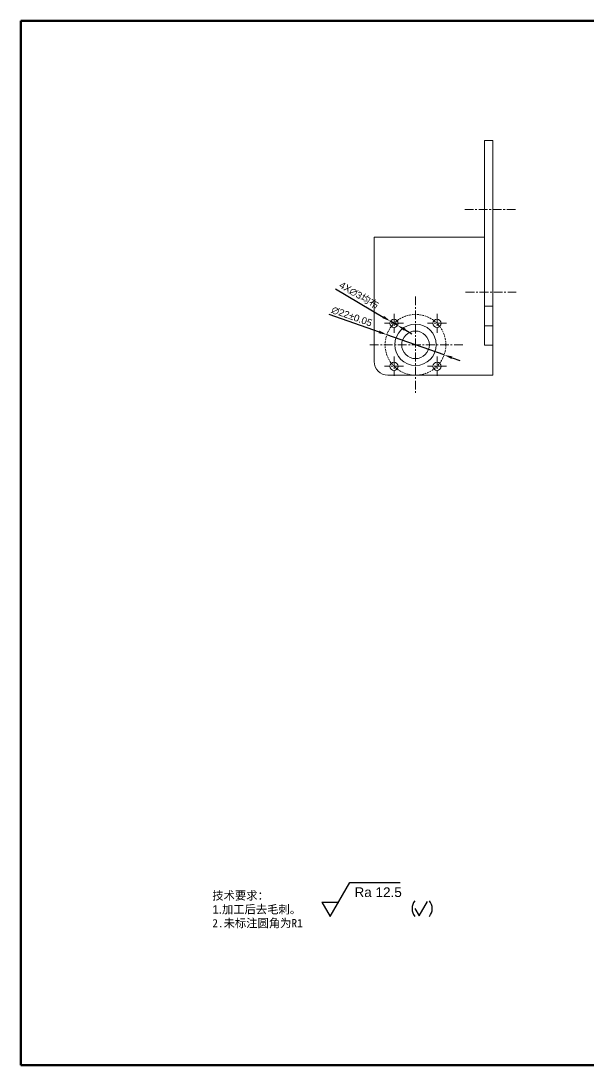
# Model space of a CAD drawing. Header units: millimetres. Extents: x 8228 to 14419, y 2533 to 3289.
# Drawn here: x 10067.1 to 10272.4, y 2700.9 to 3078.9 of the extents above; entities that cross this region are included whole.
import ezdxf

# ---------------------------------------------------------------- set-up
doc = ezdxf.new("R2010")
doc.units = ezdxf.units.MM
doc.linetypes.add('CENTER', pattern=[50.8, 31.75, -6.35, 6.35, -6.35])
doc.linetypes.add('DASHED', pattern=[19.05, 12.7, -6.35])
for name, color, linetype, lineweight in [('AM_5', 3, 'Continuous', 25), ('中心线', 1, 'CENTER', 5), ('标注', 3, 'Continuous', 5), ('线框', 7, 'Continuous', 60), ('虚线', 6, 'DASHED', 5)]:
    doc.layers.add(name, color=color, linetype=linetype, lineweight=lineweight)
doc.styles.get("Standard").update_dxf_attribs({"font": 'arial.ttf'})
doc.styles.add('样式 2', font='arial.ttf', dxfattribs={"height": 2})
doc.dimstyles.new('样式0-2', dxfattribs={"dimtxt": 2.5, "dimasz": 3, "dimexe": 1.25, "dimexo": 0.625, "dimtad": 1, "dimdsep": 46, "dimtxsty": 'Standard', "dimcen": 2.5, "dimazin": 0, "dimtfac": 1, "dimtmove": 0, "dimatfit": 3, "dimfxl": 1, "dimarcsym": 0})

# ---------------------------------------------------------------- blocks, each defined once
blk = doc.blocks.new('*D206')
at = {"layer": 'Defpoints', "color": 0, "transparency": 16777216}
for p in [(10199.54, 2965.29), (10220.28, 2957.96)]:
    blk.add_point(p, dxfattribs=at)
at = {"layer": '标注', "color": 0, "lineweight": -2, "transparency": 16777216}
for p, q in [((10178.53, 2972.72), (10196.71, 2966.29)), ((10220.28, 2957.96), (10199.54, 2965.29)), ((10223.11, 2956.96), (10225.93, 2955.96))]:
    blk.add_line(p, q, dxfattribs=at)
at = {"layer": '标注', "color": 0, "transparency": 16777216}
for points in [[(10196.87, 2966.76), (10196.54, 2965.82), (10199.54, 2965.29)], [(10223.27, 2957.43), (10222.94, 2956.49), (10220.28, 2957.96)]]:
    blk.add_solid(points, dxfattribs=at)
at = {"layer": '标注', "color": 0, "transparency": 16777216, "insert": (10186.86, 2971.86), "char_height": 2.5, "attachment_point": 5, "rotation": 340.5314}
blk.add_mtext('∅22%%P0.05', dxfattribs=at)
blk = doc.blocks.new('*D207')
at = {"layer": 'Defpoints', "color": 0, "transparency": 16777216}
for p in [(10200.83, 2970.16), (10203.42, 2968.64)]:
    blk.add_point(p, dxfattribs=at)
at = {"layer": '标注', "color": 0, "lineweight": -2, "transparency": 16777216}
for p, q in [((10180.94, 2981.83), (10198.25, 2971.68)), ((10203.42, 2968.64), (10200.83, 2970.16)), ((10206.01, 2967.13), (10208.6, 2965.61))]:
    blk.add_line(p, q, dxfattribs=at)
at = {"layer": '标注', "color": 0, "transparency": 16777216}
for points in [[(10198.5, 2972.11), (10197.99, 2971.25), (10200.83, 2970.16)], [(10206.26, 2967.56), (10205.76, 2966.69), (10203.42, 2968.64)]]:
    blk.add_solid(points, dxfattribs=at)
at = {"layer": '标注', "color": 0, "transparency": 16777216, "insert": (10189.44, 2979.47), "char_height": 2.5, "attachment_point": 5, "rotation": 329.6084}
blk.add_mtext('4X∅3{\\fSimSun|b0|i0|c134|p2;均布}', dxfattribs=at)

msp = doc.modelspace()

# ---------------------------------------------------------------- linework, layer by layer
at = {"linetype": 'Continuous', "lineweight": 15, "ltscale": 0.1}
for p, q in [((10237.907, 3035.624), (10234.907, 3035.624)), ((10234.907, 3035.624), (10234.907, 3034.624)), ((10237.907, 3034.624), (10237.907, 3035.624)), ((10234.907, 3034.624), (10234.907, 2975.624)), ((10237.907, 3034.624), (10237.907, 2975.624)), ((10194.907, 3000.624), (10234.907, 3000.624)), ((10194.907, 2955.624), (10194.907, 3000.624)), ((10237.907, 2975.624), (10234.907, 2975.624)), ((10234.907, 2975.624), (10234.907, 2968.553)), ((10237.907, 2968.553), (10237.907, 2975.624)), ((10237.907, 2968.553), (10234.907, 2968.553)), ((10234.907, 2968.553), (10234.907, 2961.482)), ((10237.907, 2961.482), (10237.907, 2968.553)), ((10234.907, 2961.482), (10237.907, 2961.482)), ((10237.907, 2950.624), (10237.907, 2961.482)), ((10199.907, 2950.624), (10237.907, 2950.624))]:
    msp.add_line(p, q, dxfattribs=at)
for centre, radius in [((10202.129, 2969.402), 1.5), ((10209.907, 2961.624), 7.5), ((10217.685, 2969.402), 1.5), ((10209.907, 2961.624), 5), ((10202.129, 2953.846), 1.5), ((10217.685, 2953.846), 1.5)]:
    msp.add_circle(centre, radius, dxfattribs=at)
msp.add_arc((10199.907, 2955.624), 5, 180, 270, dxfattribs=at)
at = {"layer": 'AM_5'}
for points in [[(10176.038, 2759.901), (10179.069, 2754.651), (10186.184, 2766.975)], [(10186.184, 2766.975), (10204.364, 2766.975)], [(10176.038, 2759.901), (10182.1, 2759.901)], [(10209.692, 2757.525), (10211.208, 2754.9), (10214.239, 2760.15)]]:
    msp.add_lwpolyline(points, dxfattribs=at)
for centre, start, end in [((10212.9, 2757.525), 138.88791, 221.11209), ((10211.699, 2757.525), 318.88791, 41.11209)]:
    msp.add_arc(centre, 4.258, start, end, dxfattribs=at)
at = {"layer": '中心线', "ltscale": 0.1}
for p, q in [((10246.114, 3010.624), (10227.746, 3010.624)), ((10209.907, 2979.11), (10209.907, 2944.137)), ((10228.027, 2980.624), (10246.378, 2980.624)), ((10202.129, 2972.899), (10202.129, 2965.905)), ((10217.685, 2972.899), (10217.685, 2965.905)), ((10205.551, 2969.402), (10198.706, 2969.402)), ((10221.108, 2969.402), (10214.262, 2969.402)), ((10227.021, 2961.624), (10192.793, 2961.624)), ((10202.129, 2957.343), (10202.129, 2950.348)), ((10217.685, 2957.343), (10217.685, 2950.348)), ((10205.551, 2953.846), (10198.706, 2953.846)), ((10221.108, 2953.846), (10214.262, 2953.846))]:
    msp.add_line(p, q, dxfattribs=at)
at = {"layer": '线框', "ltscale": 0.1}
for p, q in [((10067.104, 3078.884), (10601.704, 3078.884)), ((10067.104, 2700.884), (10067.104, 3078.884)), ((10601.704, 2700.884), (10067.104, 2700.884))]:
    msp.add_line(p, q, dxfattribs=at)
at = {"layer": '虚线', "ltscale": 0.05}
msp.add_circle((10209.907, 2961.624), 11, dxfattribs=at)

# ---------------------------------------------------------------- texts
at = {"layer": 'AM_5', "insert": (10187.819, 2765.225), "char_height": 3.5, "width": 18.09925, "attachment_point": 1}
msp.add_mtext('Ra 12.5', dxfattribs=at)
at = {"layer": '标注', "insert": (10136.372, 2763.76), "char_height": 3, "attachment_point": 1, "style": '样式 2'}
msp.add_mtext_dynamic_manual_height_columns('{\\fSimSun|b0|i0|c134|p2;\\C0;技术要求：\\fArial|b0|i0|c0|p34;\\P1.\\fSimSun|b0|i0|c134|p2;加工后去毛刺。\\P2.未标注圆角为R1}', width=65.6412, gutter_width=10, heights=[0], dxfattribs=at)

# ---------------------------------------------------------------- dimensions: what is measured, and where the dimension line sits
at = {"layer": '标注'}
dim = msp.add_diameter_dim_2p(p1=(10203.422, 2968.643), p2=(10200.835, 2970.161), text='4X<>{\\fSimSun|b0|i0|c134|p2;均布}', dimstyle='样式0-2', dxfattribs=at)
dim.commit()
dim.dimension.update_dxf_attribs({"geometry": '*D207', "text_midpoint": (10189.444, 2979.466)})
dim = msp.add_diameter_dim_2p(p1=(10220.278, 2957.958), p2=(10199.536, 2965.29), text='<>%%P0.05', dimstyle='样式0-2', override={"dimpost": ''}, dxfattribs=at)
dim.commit()
dim.dimension.update_dxf_attribs({"geometry": '*D206', "text_midpoint": (10186.859, 2971.862)})

doc.saveas('drawing.dxf')
